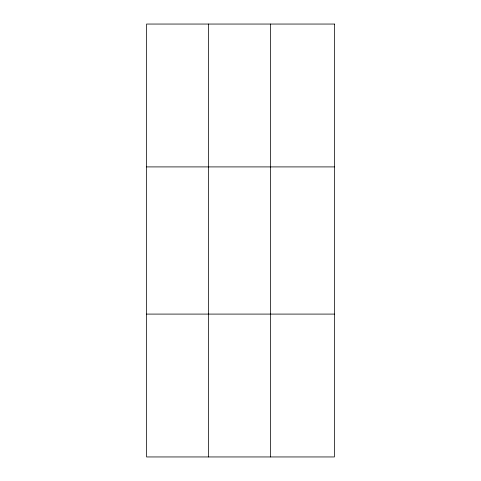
<?xml version="1.0" encoding="UTF-8"?>
<svg xmlns="http://www.w3.org/2000/svg" width="481" height="481" viewBox="0 0 481 481"><rect width="100%" height="100%" fill="white"/><g stroke="black" fill="none" stroke-linecap="round" stroke-linejoin="round"><path stroke-width="0.72" d="M208.568 456.95L208.568 24.05M270.556 456.95L270.556 24.05M146.579 166.907L334.421 166.907M146.579 314.093L334.421 314.093M334.421 24.05L334.421 456.95L146.579 456.95L146.579 24.05L334.421 24.05"/></g></svg>
